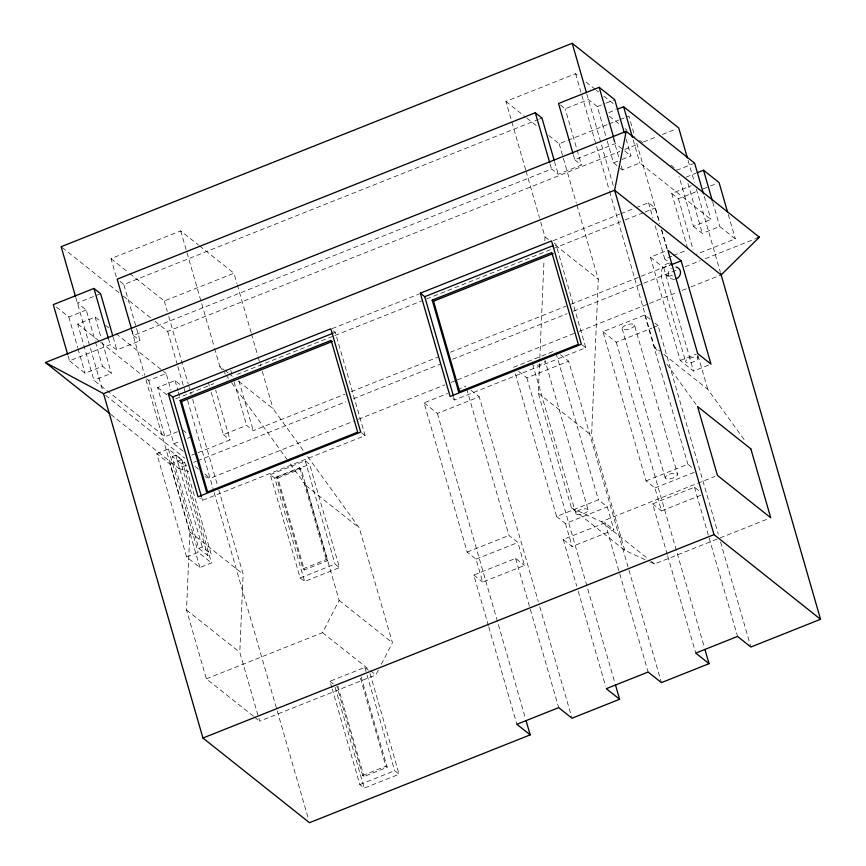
<?xml version="1.0" encoding="UTF-8"?>
<svg xmlns="http://www.w3.org/2000/svg" width="866" height="866" viewBox="0 0 866 866"><rect width="100%" height="100%" fill="white"/><g stroke="black" fill="none" stroke-linecap="round" stroke-linejoin="round"><path stroke-width="0.65" stroke-dasharray="4.33 3.25" d="M253.402 716.193L206.389 678.847L186.515 609.967L189.86 531.843L145.012 376.461M378.28 670.176L375.812 674.95L259.67 721.183L239.785 652.304L243.14 574.18L218.091 487.428M645.018 559.609L624.722 550.278L571.441 507.952L538.306 393.153L539.756 359.477M539.81 358.134L544.032 259.811M544.833 240.954L545.006 236.905L539.799 218.849M624.722 550.278L591.586 435.49L598.287 279.242L576.691 204.419M206.389 678.847L322.542 632.613L339.147 600.409L306.012 485.62L287.815 460.452M381.354 664.211L392.417 642.745L359.282 527.946L307.084 455.733M672.438 275.236L669.764 276.178L667.015 275.615L668.249 276.243L666.246 274.933L670.262 278.029M116.239 276.763L111 258.631L180.691 230.897L198.455 245.002M525.651 169.823L505.917 101.452L575.598 73.707L579.776 77.031M100.597 293.715L77.366 302.97L86.254 310.017L95.108 340.706M120.028 281.45L123.827 284.47L538.208 119.54M539.464 119.043L541.975 118.047M560.443 105.013L565.195 108.791L588.425 99.547L597.313 106.605L606.904 139.848M56.398 307.073L68.825 316.956L86.254 310.017M597.313 106.605L604.771 103.628M606.016 103.141L614.73 99.666M177.422 431.744L164.973 436.702L93.939 380.261L77.702 324.014L95.13 317.075L101.398 322.055M608.679 112.667L616.148 109.701M129.803 273.58L164.28 300.967L233.972 273.223L236.948 283.55M548.741 135.486L559.187 143.778L566.656 140.812M567.901 140.314L607.716 124.466M608.96 123.968L618.919 120.006M620.164 119.508L628.878 116.044L634.854 136.763M68.046 355.742L69.529 360.862L110.177 344.679L116.834 349.972L140.065 340.717L123.827 284.47M131.935 330.314L133.407 335.434L551.545 169L558.202 174.293L581.432 165.049L565.195 108.791M573.303 154.635L574.775 159.755L615.434 143.572L623.715 150.154M155.025 321.318L167.69 331.375L619.731 151.453M624.754 149.45L638.567 143.951M643.59 141.959L657.402 136.46M662.425 134.457L676.227 128.958M69.529 360.862L85.063 373.203L102.491 366.275L111.368 373.322L93.939 380.261M607.272 141.126L613.55 162.851L621.009 159.885M622.253 159.387L630.968 155.923L626.172 139.296M620.446 168.34L622.427 169.909L639.844 162.97L710.878 219.412L693.46 226.351L679.063 176.491M146.646 378.788L148.736 380.455L166.164 373.517L170.959 390.133M694.64 163.165L677.223 170.104L670.955 165.125M183.181 451.164L173.85 443.76L157.623 387.503L175.04 380.575L181.947 386.063M686.099 177.151L696.058 173.189M332.089 328.647L418.733 294.169M553.093 240.683L619.634 214.194M620.89 213.696L634.702 208.197M635.958 207.699L648.515 202.698L655.183 207.992L659.611 223.331M687.615 248.434L671.745 193.454L691.306 185.67M332.793 333.302L335.294 332.306L365.116 435.62L202.514 500.342L199.84 498.221M175.625 398.869L213.805 383.67M237.035 374.426L333.724 335.943M334.98 335.445L421.623 300.957M426.646 298.954L623.791 220.494M625.046 219.986L643.882 212.495M645.138 211.997L655.183 207.992M671.745 193.454L678.414 198.747L698.115 190.899M703.051 188.94L709.211 186.493M710.434 185.995L716.593 183.549M173.85 443.76L180.074 441.281M187.543 438.304L190.033 437.319M693.46 226.351L702.337 233.409L719.754 226.47L735.299 238.821L695.874 254.507M156.789 453.654L168.405 449.032L181.719 459.608L211.542 562.922L199.927 567.555L186.612 556.968L156.789 453.654L170.104 464.23L199.927 567.555M708.496 365.127L693.569 371.07L680.243 360.483L650.42 257.17L666.603 250.729M211.207 392.439L223.385 434.635L246.615 425.379L253.273 430.673L344.939 394.192M655.161 225.712L664.752 258.956L672.092 256.033M673.315 255.546L686.76 250.198M172.28 456.534L175.766 455.148L184.642 462.195L211.152 554.034L207.667 555.42L198.79 548.373L172.28 456.534L181.156 463.591L207.667 555.42M191.851 455.126L196.788 453.156M198.011 452.669L230.042 439.917L215.656 390.068M351.217 391.692L437.86 357.203M450.417 352.213L565.942 306.228M570.965 304.226L640.017 276.741M641.273 276.243L671.41 264.249L664.752 258.956M170.104 464.23L181.719 459.608M650.42 257.17L663.746 267.756L669.97 265.277M181.156 463.591L184.642 462.195M110.978 414.576L178.634 468.333L187.424 464.825M193.713 462.325L196.225 461.318M197.48 460.82L345.815 401.781M353.36 398.782L440.09 364.261M452.658 359.26L567.057 313.73M573.335 311.219L677.667 269.694M685.212 266.696L700.302 260.688M705.325 258.685L755.607 238.68M205.058 476.722L210.092 478.313L353.241 421.341M358.264 419.339L444.908 384.85M451.186 382.35L456.209 380.358M457.465 379.86L574.245 333.378M579.267 331.375L648.331 303.89M649.587 303.392L677.201 292.394M682.224 290.391L689.758 287.393M691.014 286.895L721.151 274.901M466.655 388.802L508.981 535.448L517.857 542.495L524.482 565.455L482.665 582.104L476.04 559.144L467.164 552.086L424.091 402.852L447.451 393.554M457.291 389.635L465.908 386.214M513.527 367.26L555.333 350.611M700.897 495.244L661.537 510.908L654.913 487.948L646.036 480.89L602.963 331.656L644.769 315.018L650.918 319.9M452.777 398.609L454.553 400.016L585.806 347.775L555.983 244.461L554.208 243.054M270.354 474.633L305.2 460.766L309.638 464.284L339.461 567.609L304.615 581.476L300.177 577.947L270.354 474.633L274.793 478.162L304.615 581.476M276.492 477.004L299.723 467.759L301.054 468.809L327.565 560.648L304.334 569.893L303.003 568.832L276.492 477.004L277.824 478.054L304.334 569.893M274.793 478.162L309.638 464.284M424.091 402.852L437.406 413.439L479.223 396.79L538.327 601.567M518.647 371.33L526.842 377.836L568.659 361.198L661.429 682.625M602.963 331.656L616.278 342.243L651.946 328.041M653.17 327.554L658.095 325.594L718.325 534.268M277.824 478.054L301.054 468.809M198.79 548.373L202.276 546.976L211.152 554.034M186.612 556.968L198.227 552.346L211.542 562.922M680.243 360.483L696.426 354.042M303.003 568.832L326.233 559.588L327.565 560.648M300.177 577.947L335.023 564.08L339.461 567.609M467.164 552.086L508.981 535.448M515.4 373.744L556.6 516.493L598.417 499.844L607.293 506.902L613.918 529.862L572.101 546.5L563.225 539.442L605.042 522.804L613.918 529.862M646.036 480.89L687.842 464.252L692.778 468.17M476.04 559.144L517.857 542.495M556.6 516.493L565.476 523.54L607.293 506.902M654.913 487.948L694.272 472.284M571.441 507.952L601.296 521.668L714.948 476.43M488.402 625.653L473.789 575.046L515.606 558.397L524.482 565.455M667.264 554.457L652.661 503.85L694.478 487.212L699.403 491.13M331.862 687.723L330 681.261L364.846 667.394L368.396 670.219M649.803 561.796L654.577 563.993L768.229 518.756M362.637 775.471L385.868 766.226L387.199 767.276L363.969 776.531L362.637 775.471L336.874 686.218M359.823 784.574L394.669 770.708L399.107 774.236L364.261 788.103L359.823 784.574L332.241 689.011M668.985 263.318C659.026 264.617 660.931 277.358 663.248 284.167L685.634 361.696M178.634 468.333L188.701 471.526M586.044 82.01L595.451 89.479M596.49 90.313L598.579 91.969M603.808 96.126L614.254 104.418M609.318 116.152L619.764 124.455M624.992 128.601L627.081 130.257M639.617 140.216L642.745 142.706M624.754 150.976L630.968 155.923M613.55 162.851L619.461 167.56M505.917 101.452L525.759 117.224M526.799 118.047L538.295 127.183M574.775 159.755L581.432 165.049M655.021 323.159L658.095 325.594M545.006 236.905L549.185 240.228M555.452 245.208L598.287 279.242M609.61 191.538L654.458 346.92L659.686 351.076M663.865 354.389L707.738 389.256L745.355 441.292M582.255 344.96L585.806 347.775M560.464 354.681L568.659 361.198M538.306 393.153L591.586 435.49M652.661 503.85L661.537 510.908M471.028 390.285L479.223 396.79M601.296 521.668L647.259 558.18M651.438 561.504L654.577 563.993M333.518 330.888L335.294 332.306M199.494 245.836L233.972 273.223M361.566 432.794L365.116 435.62M111 258.631L128.763 272.747M214.573 348.294L219.791 366.35L223.969 369.674M225.008 370.507L228.148 372.997M229.187 373.82L232.326 376.309M238.594 381.3L273.061 408.687L303.912 451.359M62.19 247.557L119.162 292.816M123.373 296.172L150.803 317.963M473.789 575.046L482.665 582.104M133.407 335.434L140.065 340.717M105.576 325.378L108.705 327.868M116.022 333.681L166.164 373.517M306.012 485.62L359.282 527.946M223.385 434.635L230.042 439.917M77.702 324.014L99.644 341.442M100.683 342.265L142.468 375.476M157.623 387.503L166.943 394.918M182.401 429.763L187.327 433.682M105.652 395.329L184.783 458.201M195.326 466.579L198.487 469.091M204.82 474.124L210.092 478.313M339.147 600.409L392.417 642.745M322.542 632.613L369.544 669.97M370.594 670.793L375.812 674.95M189.86 531.843L243.14 574.18M330 681.261L333.551 684.086M186.515 609.967L239.785 652.304M254.442 717.026L259.67 721.183M654.458 346.92L659.167 353.425M667.004 364.272L696.004 404.39M219.791 366.35L225.333 374.015M226.123 375.108L228.494 378.388M231.655 382.761L287.025 459.359M728.284 214.53L735.299 238.821M712.75 202.179L719.754 226.47M704.242 196.409L710.878 219.412M688.124 160.459L694.5 182.553M696.372 189.048L720.404 272.303M687.95 183.549L702.337 233.409M678.414 198.747L693.168 249.884M636.727 143.236L659.892 223.515M661.765 229.988L667.372 249.408M698.018 355.59L707.738 389.256M661.451 229.728L666.982 248.899M697.249 355.569L697.996 358.145A6.43 2.392 -16.1 0 1 689.282 362.811A6.43 2.392 -16.1 0 1 688.167 358.816A6.43 2.392 -16.1 0 1 697.996 358.145M633.208 139.967L639.844 162.97M648.515 202.698L652.942 218.048M663.746 267.756L693.569 371.07M613.951 138.463L615.434 143.572M613.204 137.954L619.103 158.402M621.312 166.077L622.427 169.909M720.566 542.04L750.497 645.722M586.823 93.993L613.853 187.651M575.598 73.707L609.242 190.249M644.769 315.018L687.842 464.252M694.478 487.212L737.551 636.445M634.486 325.086A6.43 2.392 -16.1 0 1 625.772 329.74A6.43 2.392 -16.1 0 1 624.657 325.757A6.43 2.392 -16.1 0 1 634.486 325.086L677.569 474.319A6.43 2.392 -16.1 0 1 668.844 478.974A6.43 2.392 -16.1 0 1 667.729 474.99A6.43 2.392 -16.1 0 1 677.569 474.319M622.124 328.636L665.196 477.87M559.187 143.778L576.312 203.12M616.278 342.243L704.188 646.815M554.511 161.509L558.202 174.293M667.643 555.755L695.734 653.083M550.072 163.891L551.545 169M526.019 171.111L539.421 217.561M556.091 353.209L598.417 499.844M605.042 522.804L648.114 672.038M588.133 509.922A6.43 2.392 -16.1 0 0 578.293 510.594A6.43 2.392 -16.1 0 0 579.408 514.577A6.43 2.392 -16.1 0 0 588.133 509.922L545.05 360.689A6.43 2.392 -16.1 0 1 541.088 364.229A6.43 2.392 -16.1 0 1 533.835 365.149M532.687 364.24L575.76 513.473M526.842 377.836L614.752 682.419M565.476 523.54L572.101 546.5M563.225 539.442L576.713 586.163M578.207 591.359L605.55 686.088M539.821 606.752L571.625 716.918M515.606 558.397L558.678 707.641M453.806 397.44L454.553 400.016M437.406 413.439L525.694 719.31M488.77 626.952L516.861 724.279M370.031 673.499L399.107 774.236M305.2 460.766L335.023 564.08M364.846 667.394L366.708 673.845M367.076 675.144L394.669 770.708M361.068 676.736L387.199 767.276M299.723 467.759L326.233 559.588M360.483 678.262L385.868 766.226M237.316 284.838L251.097 332.566M251.465 333.865L257.797 355.796M258.165 357.084L260.774 366.112M262.268 371.276L273.061 408.687M337.837 685.98L363.969 776.531M335.185 687.377L364.261 788.103M238.886 380.813L253.273 430.673M230.746 370.41L231.861 374.253M234.069 381.917L246.615 425.379M180.691 230.897L214.205 347.006M208.262 382.22L209.366 386.052M164.28 300.967L167.268 311.327M168.762 316.501L188.193 383.833M188.571 385.132L191.191 394.192M192.685 399.378L217.723 486.129M167.69 331.375L177.443 365.171M177.811 366.47L186.168 395.405M187.565 400.265L213.826 491.249M214.205 492.548L276.86 709.622M277.228 710.921L308.751 820.102M175.04 380.575L177.995 390.793M178.364 392.082L180.204 398.468M201.767 497.755L202.514 500.342M175.766 455.148L202.276 546.976M148.736 380.455L164.973 436.702M168.405 449.032L198.227 552.346M131.556 329.849L144.644 375.173M113.143 337.188L116.834 349.972M108.337 338.281L110.177 344.679M95.13 317.075L101.03 337.534M102.513 342.644L111.368 373.322M95.477 341.983L102.491 366.275M75.764 297.406L102.794 391.064M68.825 316.956L77.68 347.634M78.048 348.911L85.063 373.203M674.56 279.296A6.43 5.781 -51.5 0 1 668.66 275.464A6.43 5.781 -51.5 0 1 671.367 268.211"/><path stroke-width="1.3" d="M614.611 190.239L626.194 131.351L759.374 237.176L721.151 274.901L614.611 190.239L103.552 393.651L45.443 362.497L626.194 131.351M687.377 157.861L678.738 127.962L572.199 43.3L61.14 246.713L75.396 296.107M112.775 335.911L100.597 293.715L93.939 288.432L53.291 304.605L67.678 354.465M554.143 160.232L541.975 118.047L535.307 112.753L117.17 279.177L131.567 329.037M624.321 132.909L614.73 99.666L599.196 87.325L558.538 103.509L572.935 153.358M617.393 109.203L623.607 106.724L694.64 163.165L703.495 193.843M697.303 172.702L703.528 170.223L719.061 182.564L727.548 211.975M168.253 393.5L330.855 328.777L360.678 432.091L198.065 496.813L168.253 393.5L172.691 397.029L201.388 496.467M420.291 293.173L551.545 240.932L581.367 344.246L450.114 396.487L420.291 293.173L424.73 296.702L453.438 396.141M172.691 397.029L332.793 333.302M424.73 296.702L553.482 245.457M180.15 400.449L331.148 340.349L357.658 432.188L206.66 492.289L180.15 400.449L181.481 401.51L207.613 492.05M432.199 300.134L551.837 252.515L578.336 344.354L458.709 391.973L432.199 300.134L433.53 301.195L459.662 391.735M181.481 401.51L332.479 341.41M433.53 301.195L553.168 253.576M671.215 264.779L681.163 260.818L710.986 364.131L697.671 353.555L667.848 250.242L681.163 260.818M756.862 238.172L759.374 237.176M202.947 738.038L714.006 534.625L820.557 619.287L750.865 647.021L737.551 636.445L695.734 653.083L709.048 663.67L661.429 682.625L648.114 672.038L606.297 688.687L619.623 699.263L571.993 718.217L558.678 707.641L516.861 724.279L530.187 734.866L309.498 822.7L202.947 738.038L103.53 393.597M45.443 362.497L109.917 413.731M703.528 170.223L712.382 200.901M720.761 273.537L820.557 619.287M623.607 106.724L632.461 137.402M599.196 87.325L613.583 137.185M572.199 43.3L586.455 92.694M614.589 190.174L714.006 534.625M704.935 649.413L709.048 663.67M535.307 112.753L549.704 162.613M615.499 685.006L619.623 699.263M526.063 720.609L530.187 734.866M93.939 288.432L108.337 338.281M675.935 267.031A6.43 5.781 -51.5 0 1 680.503 272.411A6.43 5.781 -51.5 0 1 676.119 278.895M750.844 448.88L697.574 406.555L717.449 475.434L770.729 517.76L750.844 448.88"/></g></svg>
